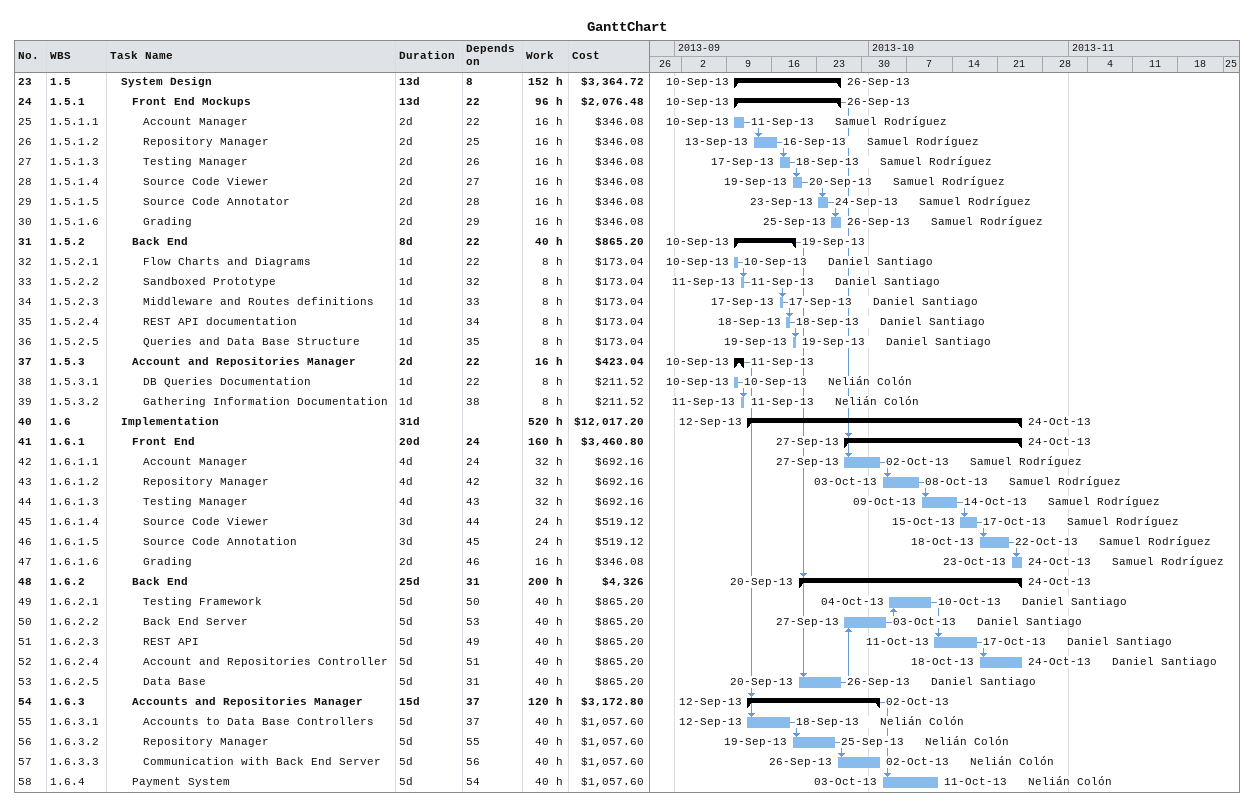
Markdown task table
GanttChart

| ID | WBS | Task | Duration | Start | Finish | Predecessors | Resources | Work (h) | Cost ($) |
|---|---|---|---|---|---|---|---|---|---|
| 23 | 1.5 | **System Design** | 13d | 2013-09-10 | 2013-09-26 | 8 |  | 152 | 3364.72 |
| 24 | 1.5.1 | **Front End Mockups** | 13d | 2013-09-10 | 2013-09-26 | 22 |  | 96 | 2076.48 |
| 25 | 1.5.1.1 | Account Manager | 2d | 2013-09-10 | 2013-09-11 | 22 | Samuel Rodríguez | 16 | 346.08 |
| 26 | 1.5.1.2 | Repository Manager | 2d | 2013-09-13 | 2013-09-16 | 25 | Samuel Rodríguez | 16 | 346.08 |
| 27 | 1.5.1.3 | Testing Manager | 2d | 2013-09-17 | 2013-09-18 | 26 | Samuel Rodríguez | 16 | 346.08 |
| 28 | 1.5.1.4 | Source Code Viewer | 2d | 2013-09-19 | 2013-09-20 | 27 | Samuel Rodríguez | 16 | 346.08 |
| 29 | 1.5.1.5 | Source Code Annotator | 2d | 2013-09-23 | 2013-09-24 | 28 | Samuel Rodríguez | 16 | 346.08 |
| 30 | 1.5.1.6 | Grading | 2d | 2013-09-25 | 2013-09-26 | 29 | Samuel Rodríguez | 16 | 346.08 |
| 31 | 1.5.2 | **Back End** | 8d | 2013-09-10 | 2013-09-19 | 22 |  | 40 | 865.20 |
| 32 | 1.5.2.1 | Flow Charts and Diagrams | 1d | 2013-09-10 | 2013-09-10 | 22 | Daniel Santiago | 8 | 173.04 |
| 33 | 1.5.2.2 | Sandboxed Prototype | 1d | 2013-09-11 | 2013-09-11 | 32 | Daniel Santiago | 8 | 173.04 |
| 34 | 1.5.2.3 | Middleware and Routes definitions | 1d | 2013-09-17 | 2013-09-17 | 33 | Daniel Santiago | 8 | 173.04 |
| 35 | 1.5.2.4 | REST API documentation | 1d | 2013-09-18 | 2013-09-18 | 34 | Daniel Santiago | 8 | 173.04 |
| 36 | 1.5.2.5 | Queries and Data Base Structure | 1d | 2013-09-19 | 2013-09-19 | 35 | Daniel Santiago | 8 | 173.04 |
| 37 | 1.5.3 | **Account and Repositories Manager** | 2d | 2013-09-10 | 2013-09-11 | 22 |  | 16 | 423.04 |
| 38 | 1.5.3.1 | DB Queries Documentation | 1d | 2013-09-10 | 2013-09-10 | 22 | Nelián Colón | 8 | 211.52 |
| 39 | 1.5.3.2 | Gathering Information Documentation | 1d | 2013-09-11 | 2013-09-11 | 38 | Nelián Colón | 8 | 211.52 |
| 40 | 1.6 | **Implementation** | 31d | 2013-09-12 | 2013-10-24 |  |  | 520 | 12017.20 |
| 41 | 1.6.1 | **Front End** | 20d | 2013-09-27 | 2013-10-24 | 24 |  | 160 | 3460.80 |
| 42 | 1.6.1.1 | Account Manager | 4d | 2013-09-27 | 2013-10-02 | 24 | Samuel Rodríguez | 32 | 692.16 |
| 43 | 1.6.1.2 | Repository Manager | 4d | 2013-10-03 | 2013-10-08 | 42 | Samuel Rodríguez | 32 | 692.16 |
| 44 | 1.6.1.3 | Testing Manager | 4d | 2013-10-09 | 2013-10-14 | 43 | Samuel Rodríguez | 32 | 692.16 |
| 45 | 1.6.1.4 | Source Code Viewer | 3d | 2013-10-15 | 2013-10-17 | 44 | Samuel Rodríguez | 24 | 519.12 |
| 46 | 1.6.1.5 | Source Code Annotation | 3d | 2013-10-18 | 2013-10-22 | 45 | Samuel Rodríguez | 24 | 519.12 |
| 47 | 1.6.1.6 | Grading | 2d | 2013-10-23 | 2013-10-24 | 46 | Samuel Rodríguez | 16 | 346.08 |
| 48 | 1.6.2 | **Back End** | 25d | 2013-09-20 | 2013-10-24 | 31 |  | 200 | 4326 |
| 49 | 1.6.2.1 | Testing Framework | 5d | 2013-10-04 | 2013-10-10 | 50 | Daniel Santiago | 40 | 865.20 |
| 50 | 1.6.2.2 | Back End Server | 5d | 2013-09-27 | 2013-10-03 | 53 | Daniel Santiago | 40 | 865.20 |
| 51 | 1.6.2.3 | REST API | 5d | 2013-10-11 | 2013-10-17 | 49 | Daniel Santiago | 40 | 865.20 |
| 52 | 1.6.2.4 | Account and Repositories Controller | 5d | 2013-10-18 | 2013-10-24 | 51 | Daniel Santiago | 40 | 865.20 |
| 53 | 1.6.2.5 | Data Base | 5d | 2013-09-20 | 2013-09-26 | 31 | Daniel Santiago | 40 | 865.20 |
| 54 | 1.6.3 | **Accounts and Repositories Manager** | 15d | 2013-09-12 | 2013-10-02 | 37 |  | 120 | 3172.80 |
| 55 | 1.6.3.1 | Accounts to Data Base Controllers | 5d | 2013-09-12 | 2013-09-18 | 37 | Nelián Colón | 40 | 1057.60 |
| 56 | 1.6.3.2 | Repository Manager | 5d | 2013-09-19 | 2013-09-25 | 55 | Nelián Colón | 40 | 1057.60 |
| 57 | 1.6.3.3 | Communication with Back End Server | 5d | 2013-09-26 | 2013-10-02 | 56 | Nelián Colón | 40 | 1057.60 |
| 58 | 1.6.4 | Payment System | 5d | 2013-10-03 | 2013-10-11 | 54 | Nelián Colón | 40 | 1057.60 |
